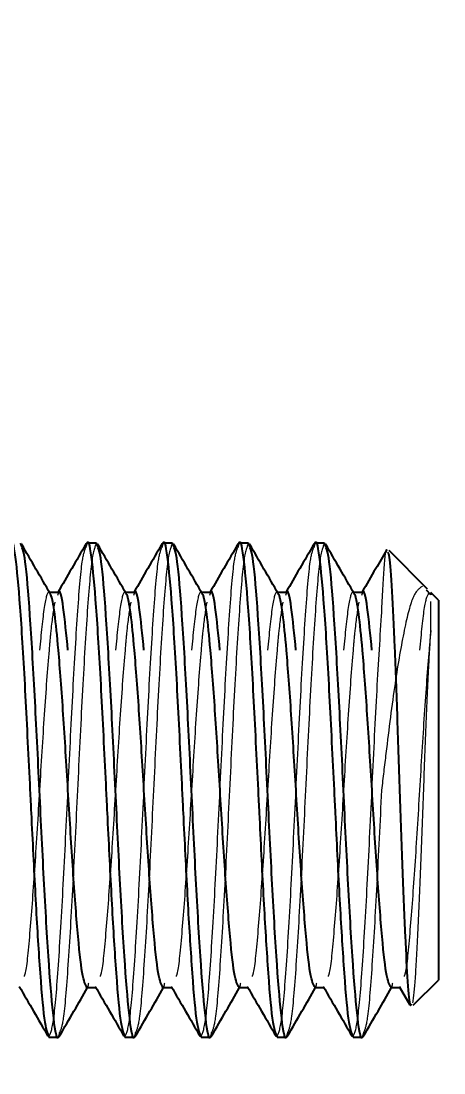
# Model space of a CAD drawing. Header units: millimetres. Extents: x 1293 to 41893, y 1011 to 26911.
# Drawn here: x 14332.08 to 14339.32, y 6768.34 to 6786.37 of the extents above; entities that cross this region are included whole.
import ezdxf

# ---------------------------------------------------------------- set-up
doc = ezdxf.new("R2010")
doc.units = ezdxf.units.MM
doc.header["$LTSCALE"] = 50
doc.linetypes.add('HIDDEN', pattern=[1.905, 1.27, -0.635])
doc.layers.add('CAPA_1', color=7, linetype='Continuous')
doc.styles.add('SLDTEXTSTYLE0', font='TXT', dxfattribs={"width": 0.75})
doc.dimstyles.new('SLDDIMSTYLE0', dxfattribs={"dimtxt": 100, "dimasz": 100, "dimexe": 0, "dimexo": 0.0625, "dimgap": 25, "dimtad": 2, "dimdec": 0, "dimlfac": 1.5, "dimrnd": 1e-09, "dimzin": 12, "dimdsep": 46, "dimtxsty": 'SLDTEXTSTYLE0', "dimsah": 1, "dimcen": 0.09, "dimadec": 0, "dimazin": 3, "dimtfac": 1, "dimtdec": 0, "dimtofl": 0, "dimtmove": 0, "dimatfit": 3, "dimfxl": 1, "dimfrac": 2, "dimtolj": 1, "dimtzin": 12, "dimarcsym": 0})

# ---------------------------------------------------------------- blocks, each defined once
blk = doc.blocks.new('_D_5')
at = {"layer": 'CAPA_1', "transparency": 16777216}
for p, q in [((11574.397, 7831.177), (17588.061, 7831.177)), ((17538.061, 7831.177), (17538.061, 4708.493)), ((16485.165, 4708.493), (17588.061, 4708.493))]:
    blk.add_line(p, q, dxfattribs=at)
for points in [[(17538.061, 7831.177), (17522.676, 7731.177), (17553.445, 7731.177)], [(17538.061, 4708.493), (17553.445, 4808.493), (17522.676, 4808.493)]]:
    blk.add_solid(points, dxfattribs=at)
at = {"layer": 'CAPA_1', "transparency": 16777216, "insert": (17409.154, 6122.057), "char_height": 100, "attachment_point": 1, "rotation": 90, "style": 'SLDTEXTSTYLE0'}
blk.add_mtext('4684', dxfattribs=at)
blk = doc.blocks.new('_D_14')
at = {"layer": 'CAPA_1', "transparency": 16777216}
for p, q in [((14179.915, 6343.653), (14179.915, 7568.725)), ((16745.162, 6492.001), (16745.162, 7568.725)), ((14179.915, 7518.725), (16745.162, 7518.725))]:
    blk.add_line(p, q, dxfattribs=at)
for points in [[(14179.915, 7518.725), (14279.915, 7503.341), (14279.915, 7534.11)], [(16745.162, 7518.725), (16645.162, 7534.11), (16645.162, 7503.341)]]:
    blk.add_solid(points, dxfattribs=at)
at = {"layer": 'CAPA_1', "transparency": 16777216, "insert": (15314.761, 7647.632), "char_height": 100, "attachment_point": 1, "style": 'SLDTEXTSTYLE0'}
blk.add_mtext('3848', dxfattribs=at)
blk = doc.blocks.new('_D_15')
at = {"layer": 'CAPA_1', "transparency": 16777216}
for p, q in [((6530.125, 8742.377), (6530.125, 9415.646)), ((16745.162, 6492.001), (16745.162, 9415.646)), ((6530.125, 9365.646), (16745.162, 9365.646))]:
    blk.add_line(p, q, dxfattribs=at)
for points in [[(6530.125, 9365.646), (6630.125, 9350.262), (6630.125, 9381.031)], [(16745.162, 9365.646), (16645.162, 9381.031), (16645.162, 9350.262)]]:
    blk.add_solid(points, dxfattribs=at)
at = {"layer": 'CAPA_1', "transparency": 16777216, "insert": (11452.921, 9494.553), "char_height": 100, "attachment_point": 1, "style": 'SLDTEXTSTYLE0'}
blk.add_mtext('15323', dxfattribs=at)

msp = doc.modelspace()

# ---------------------------------------------------------------- linework, layer by layer
at = {"color": 7, "linetype": 'Continuous', "lineweight": 25}
for p, q in [((14333.3692779, 6777.4194069), (14333.2064574, 6777.4194069)), ((14334.671842, 6777.4194069), (14334.5090215, 6777.4194069)), ((14335.9744061, 6777.4194069), (14335.8115856, 6777.4194069)), ((14337.2769702, 6777.4194069), (14337.1141497, 6777.4194069)), ((14339.0442615, 6776.6290387), (14338.3833288, 6777.2899714)), ((14332.717965, 6776.5733667), (14332.56562, 6776.5733667)), ((14334.0205291, 6776.5733667), (14333.8681841, 6776.5733667)), ((14335.3230932, 6776.5733667), (14335.1707482, 6776.5733667)), ((14336.6256573, 6776.5733667), (14336.4733123, 6776.5733667)), ((14337.9282214, 6776.5733667), (14337.7758764, 6776.5733667)), ((14339.0999335, 6776.5322231), (14339.0258987, 6776.6106758)), ((14339.2308163, 6776.4424839), (14339.0999335, 6776.5733667)), ((14339.0999335, 6776.5664636), (14339.0999335, 6776.5322231)), ((14339.2308163, 6776.4424839), (14339.2308163, 6769.9296633)), ((14338.7969952, 6769.4958422), (14339.2308163, 6769.9296633)), ((14333.2064265, 6769.7987805), (14333.3587384, 6769.7987805)), ((14334.5089906, 6769.7987805), (14334.6613025, 6769.7987805)), ((14335.8115547, 6769.7987805), (14335.9638666, 6769.7987805)), ((14337.1141188, 6769.7987805), (14337.2664307, 6769.7987805)), ((14338.416683, 6769.7987805), (14338.5689948, 6769.7987805)), ((14338.5577544, 6769.8181539), (14338.740436, 6769.5032926)), ((14332.5551753, 6768.9527403), (14332.7179958, 6768.9527403)), ((14333.8577394, 6768.9527403), (14334.0205599, 6768.9527403)), ((14335.1603035, 6768.9527403), (14335.323124, 6768.9527403)), ((14336.4628676, 6768.9527403), (14336.6256881, 6768.9527403)), ((14337.7654317, 6768.9527403), (14337.9282522, 6768.9527403))]:
    msp.add_line(p, q, dxfattribs=at)
at = {"color": 1, "linetype": 'HIDDEN', "lineweight": 18}
for p, q in [((14332.56562, 6776.5733667), (14332.5551445, 6776.5733667)), ((14332.7075229, 6776.5733667), (14332.6983971, 6776.5576344)), ((14332.7179642, 6776.5732859), (14332.6984372, 6776.5233345)), ((14333.8681841, 6776.5733667), (14333.8577086, 6776.5733667)), ((14334.010087, 6776.5733667), (14334.0009612, 6776.5576344)), ((14334.0205283, 6776.5732859), (14334.0010013, 6776.5233345)), ((14335.1707482, 6776.5733667), (14335.1602727, 6776.5733667)), ((14335.3126511, 6776.5733667), (14335.3035253, 6776.5576344)), ((14335.3230924, 6776.5732859), (14335.3035654, 6776.5233345)), ((14336.4733123, 6776.5733667), (14336.4628368, 6776.5733667)), ((14336.6152152, 6776.5733667), (14336.6060894, 6776.5576344)), ((14336.6256565, 6776.5732859), (14336.6061295, 6776.5233345)), ((14337.7758764, 6776.5733667), (14337.7654009, 6776.5733667)), ((14337.9177793, 6776.5733667), (14337.9086535, 6776.5576344)), ((14337.9282206, 6776.5732859), (14337.9086936, 6776.5233345)), ((14333.216902, 6769.7987805), (14333.2299157, 6769.8212067)), ((14333.3587384, 6769.7987805), (14333.3692471, 6769.7987805)), ((14334.5194661, 6769.7987805), (14334.5324798, 6769.8212067)), ((14334.6613025, 6769.7987805), (14334.6718112, 6769.7987805)), ((14335.8220302, 6769.7987805), (14335.8350439, 6769.8212067)), ((14335.9638666, 6769.7987805), (14335.9743753, 6769.7987805)), ((14337.1245943, 6769.7987805), (14337.137608, 6769.8212067)), ((14337.2664307, 6769.7987805), (14337.2769394, 6769.7987805)), ((14338.4271584, 6769.7987805), (14338.4401721, 6769.8212067)), ((14338.5689948, 6769.7987805), (14338.5795035, 6769.7987805))]:
    msp.add_line(p, q, dxfattribs=at)
at = {"color": 7, "linetype": 'Continuous', "lineweight": 25}
for points, knots in [([(14331.8867848, 6777.3517964), (14331.892485, 6777.3778243), (14331.9254369, 6777.5282869), (14331.9859665, 6777.1646619), (14332.0657147, 6776.2660468), (14332.1491082, 6774.8471814), (14332.2085565, 6773.6038936), (14332.2668171, 6772.4403248), (14332.3193635, 6771.3477269), (14332.3965298, 6770.0866602), (14332.4731197, 6769.1434684), (14332.5277728, 6769.016434), (14332.5551753, 6768.9527403)], [0, 0, 0, 0, 0.025505938, 0.1474452395, 0.2687087741, 0.3910211145, 0.5125113167, 0.5414707025, 0.6485678562, 0.7567971638, 0.8780606985, 1, 1, 1, 1]), ([(14333.1893489, 6777.3517964), (14333.1950491, 6777.3778243), (14333.228001, 6777.5282869), (14333.2885306, 6777.1646619), (14333.3682788, 6776.2660468), (14333.4516723, 6774.8471814), (14333.5111206, 6773.6038936), (14333.5693812, 6772.4403248), (14333.6219276, 6771.3477269), (14333.6990939, 6770.0866602), (14333.7756838, 6769.1434684), (14333.8303369, 6769.016434), (14333.8577394, 6768.9527403)], [0, 0, 0, 0, 0.025505938, 0.1474452395, 0.2687087741, 0.3910211145, 0.5125113167, 0.5414707025, 0.6485678562, 0.7567971638, 0.8780606985, 1, 1, 1, 1]), ([(14334.491913, 6777.3517964), (14334.4976132, 6777.3778243), (14334.5305651, 6777.5282869), (14334.5910947, 6777.1646619), (14334.6708429, 6776.2660468), (14334.7542364, 6774.8471814), (14334.8136847, 6773.6038936), (14334.8719453, 6772.4403248), (14334.9244917, 6771.3477269), (14335.001658, 6770.0866602), (14335.0782479, 6769.1434684), (14335.132901, 6769.016434), (14335.1603035, 6768.9527403)], [0, 0, 0, 0, 0.025505938, 0.1474452395, 0.2687087741, 0.3910211145, 0.5125113167, 0.5414707025, 0.6485678562, 0.7567971638, 0.8780606985, 1, 1, 1, 1]), ([(14335.7944771, 6777.3517964), (14335.8001773, 6777.3778243), (14335.8331292, 6777.5282869), (14335.8936588, 6777.1646619), (14335.973407, 6776.2660468), (14336.0568005, 6774.8471814), (14336.1162488, 6773.6038936), (14336.1745094, 6772.4403248), (14336.2270558, 6771.3477269), (14336.3042221, 6770.0866602), (14336.380812, 6769.1434684), (14336.4354651, 6769.016434), (14336.4628676, 6768.9527403)], [0, 0, 0, 0, 0.025505938, 0.1474452395, 0.2687087741, 0.3910211145, 0.5125113167, 0.5414707025, 0.6485678562, 0.7567971638, 0.8780606985, 1, 1, 1, 1]), ([(14337.0970412, 6777.3517964), (14337.1027414, 6777.3778243), (14337.1356933, 6777.5282869), (14337.1962229, 6777.1646619), (14337.2759711, 6776.2660468), (14337.3593646, 6774.8471814), (14337.4188129, 6773.6038936), (14337.4770735, 6772.4403248), (14337.5296199, 6771.3477269), (14337.6067862, 6770.0866602), (14337.6833761, 6769.1434684), (14337.7380292, 6769.016434), (14337.7654317, 6768.9527403)], [0, 0, 0, 0, 0.025505938, 0.1474452395, 0.2687087741, 0.3910211145, 0.5125113167, 0.5414707025, 0.6485678562, 0.7567971638, 0.8780606985, 1, 1, 1, 1]), ([(14332.7379191, 6769.0314745), (14332.7312813, 6769.0006415), (14332.6973929, 6768.8432274), (14332.6359403, 6769.2056122), (14332.5561156, 6770.1062611), (14332.4729997, 6771.5262212), (14332.3923556, 6773.1848849), (14332.3117064, 6774.8506971), (14332.2286061, 6776.2491282), (14332.1487248, 6777.2283183), (14332.0941014, 6777.3555928), (14332.0667138, 6777.4194069)], [0, 0, 0, 0, 0.029592437, 0.1510806439, 0.2718955838, 0.3937554496, 0.5147962185, 0.6358369874, 0.7576968532, 0.8785117931, 1, 1, 1, 1]), ([(14332.5786336, 6776.5509405), (14332.4964756, 6776.6924789), (14332.3320986, 6776.9756606), (14332.1679115, 6777.2590329), (14332.0857875, 6777.4007715)], [0, 0, 0, 0, 0.4998149342, 1, 1, 1, 1]), ([(14333.1900876, 6777.4056304), (14333.1081488, 6777.264224), (14332.9473447, 6776.9867156), (14332.7864383, 6776.7093827), (14332.7075229, 6776.5733667)], [0, 0, 0, 0, 0.5095571053, 1, 1, 1, 1]), ([(14334.0404832, 6769.0314745), (14334.0338454, 6769.0006415), (14333.999957, 6768.8432274), (14333.9385044, 6769.2056122), (14333.8586797, 6770.1062611), (14333.7755638, 6771.5262212), (14333.6949198, 6773.1848849), (14333.6142705, 6774.8506971), (14333.5311702, 6776.2491282), (14333.4512889, 6777.2283183), (14333.3966655, 6777.3555928), (14333.3692779, 6777.4194069)], [0, 0, 0, 0, 0.029592437, 0.1510806439, 0.2718955838, 0.3937554496, 0.5147962185, 0.6358369874, 0.7576968532, 0.8785117931, 1, 1, 1, 1]), ([(14333.8811977, 6776.5509405), (14333.7990397, 6776.6924789), (14333.6346627, 6776.9756606), (14333.4704756, 6777.2590329), (14333.3883516, 6777.4007715)], [0, 0, 0, 0, 0.4998149342, 1, 1, 1, 1]), ([(14334.4926517, 6777.4056304), (14334.4107129, 6777.264224), (14334.2499088, 6776.9867156), (14334.0890024, 6776.7093827), (14334.010087, 6776.5733667)], [0, 0, 0, 0, 0.5095571053, 1, 1, 1, 1]), ([(14335.3430473, 6769.0314745), (14335.3364095, 6769.0006415), (14335.3025211, 6768.8432274), (14335.2410685, 6769.2056122), (14335.1612438, 6770.1062611), (14335.0781279, 6771.5262212), (14334.9974839, 6773.1848849), (14334.9168346, 6774.8506971), (14334.8337343, 6776.2491282), (14334.753853, 6777.2283183), (14334.6992296, 6777.3555928), (14334.671842, 6777.4194069)], [0, 0, 0, 0, 0.029592437, 0.1510806439, 0.2718955838, 0.3937554496, 0.5147962185, 0.6358369874, 0.7576968532, 0.8785117931, 1, 1, 1, 1]), ([(14335.1837618, 6776.5509405), (14335.1016038, 6776.6924789), (14334.9372268, 6776.9756606), (14334.7730397, 6777.2590329), (14334.6909157, 6777.4007715)], [0, 0, 0, 0, 0.4998149342, 1, 1, 1, 1]), ([(14335.7952158, 6777.4056304), (14335.713277, 6777.264224), (14335.5524729, 6776.9867156), (14335.3915665, 6776.7093827), (14335.3126511, 6776.5733667)], [0, 0, 0, 0, 0.5095571053, 1, 1, 1, 1]), ([(14336.6456114, 6769.0314745), (14336.6389736, 6769.0006415), (14336.6050852, 6768.8432274), (14336.5436326, 6769.2056122), (14336.4638079, 6770.1062611), (14336.380692, 6771.5262212), (14336.300048, 6773.1848849), (14336.2193987, 6774.8506971), (14336.1362984, 6776.2491282), (14336.0564171, 6777.2283183), (14336.0017937, 6777.3555928), (14335.9744061, 6777.4194069)], [0, 0, 0, 0, 0.029592437, 0.1510806439, 0.2718955838, 0.3937554496, 0.5147962185, 0.6358369874, 0.7576968532, 0.8785117931, 1, 1, 1, 1]), ([(14336.4863259, 6776.5509405), (14336.4041679, 6776.6924789), (14336.2397909, 6776.9756606), (14336.0756038, 6777.2590329), (14335.9934798, 6777.4007715)], [0, 0, 0, 0, 0.4998149342, 1, 1, 1, 1]), ([(14337.0977799, 6777.4056304), (14337.0158411, 6777.264224), (14336.855037, 6776.9867156), (14336.6941306, 6776.7093827), (14336.6152152, 6776.5733667)], [0, 0, 0, 0, 0.5095571053, 1, 1, 1, 1]), ([(14337.9481755, 6769.0314745), (14337.9415377, 6769.0006415), (14337.9076493, 6768.8432274), (14337.8461967, 6769.2056122), (14337.766372, 6770.1062611), (14337.6832561, 6771.5262212), (14337.6026121, 6773.1848849), (14337.5219628, 6774.8506971), (14337.4388625, 6776.2491282), (14337.3589812, 6777.2283183), (14337.3043578, 6777.3555928), (14337.2769702, 6777.4194069)], [0, 0, 0, 0, 0.029592437, 0.1510806439, 0.2718955838, 0.3937554496, 0.5147962185, 0.6358369874, 0.7576968532, 0.8785117931, 1, 1, 1, 1]), ([(14337.78889, 6776.5509405), (14337.706732, 6776.6924789), (14337.542355, 6776.9756606), (14337.3781679, 6777.2590329), (14337.2960439, 6777.4007715)], [0, 0, 0, 0, 0.4998149342, 1, 1, 1, 1]), ([(14338.3392309, 6777.300187), (14338.27766, 6777.1939337), (14338.1372227, 6776.9515805), (14337.9966959, 6776.7093806), (14337.9177793, 6776.5733667)], [0, 0, 0, 0, 0.4384229371, 1, 1, 1, 1]), ([(14338.3573616, 6777.2640041), (14338.3673787, 6777.2529521), (14338.3919146, 6777.2258814), (14338.4327924, 6776.6472539), (14338.4769528, 6775.6836887), (14338.522045, 6774.4365831), (14338.567043, 6773.0812988), (14338.6112773, 6771.766293), (14338.6570401, 6770.6411406), (14338.7007154, 6769.8510298), (14338.7396698, 6769.4557986), (14338.7623685, 6769.5056716), (14338.7701245, 6769.5227129)], [0, 0, 0, 0, 0.0776908934, 0.190295275, 0.3022027927, 0.4121807243, 0.5218519779, 0.6292043359, 0.736262973, 0.8413584386, 0.9457932027, 1, 1, 1, 1]), ([(14333.2064416, 6769.7988304), (14333.1790596, 6769.8498838), (14333.1244426, 6769.9517167), (14333.0445615, 6770.7351792), (14332.961474, 6771.854174), (14332.8807849, 6773.1867975), (14332.8002849, 6774.5150677), (14332.7221798, 6775.5720386), (14332.6540591, 6776.2456474), (14332.6056729, 6776.5133407), (14332.5813475, 6776.5401813), (14332.5784755, 6776.5433503)], [0, 0, 0, 0, 0.1298064317, 0.2589164149, 0.3891461726, 0.5184981618, 0.6478501511, 0.7780799087, 0.8813934546, 0.9859964842, 1, 1, 1, 1]), ([(14332.8802075, 6775.5835856), (14332.8535089, 6775.8502882), (14332.7999626, 6776.3851839), (14332.7451047, 6776.6427391), (14332.7179747, 6776.5733128), (14332.7179642, 6776.5732859)], [0, 0, 0, 0, 0.4985097411, 0.9998052506, 1, 1, 1, 1]), ([(14334.5090057, 6769.7988304), (14334.4816237, 6769.8498838), (14334.4270067, 6769.9517167), (14334.3471256, 6770.7351792), (14334.2640381, 6771.854174), (14334.183349, 6773.1867975), (14334.102849, 6774.5150677), (14334.0247439, 6775.5720386), (14333.9566232, 6776.2456474), (14333.908237, 6776.5133407), (14333.8839116, 6776.5401813), (14333.8810396, 6776.5433503)], [0, 0, 0, 0, 0.1298064317, 0.2589164149, 0.3891461726, 0.5184981618, 0.6478501511, 0.7780799087, 0.8813934546, 0.9859964842, 1, 1, 1, 1]), ([(14334.1827716, 6775.5835856), (14334.156073, 6775.8502882), (14334.1025267, 6776.3851839), (14334.0476688, 6776.6427391), (14334.0205388, 6776.5733128), (14334.0205283, 6776.5732859)], [0, 0, 0, 0, 0.4985097411, 0.9998052506, 1, 1, 1, 1]), ([(14335.8115698, 6769.7988304), (14335.7841878, 6769.8498838), (14335.7295708, 6769.9517167), (14335.6496897, 6770.7351792), (14335.5666022, 6771.854174), (14335.4859131, 6773.1867975), (14335.4054131, 6774.5150677), (14335.327308, 6775.5720386), (14335.2591873, 6776.2456474), (14335.2108011, 6776.5133407), (14335.1864757, 6776.5401813), (14335.1836037, 6776.5433503)], [0, 0, 0, 0, 0.1298064317, 0.2589164149, 0.3891461726, 0.5184981618, 0.6478501511, 0.7780799087, 0.8813934546, 0.9859964842, 1, 1, 1, 1]), ([(14335.4853357, 6775.5835856), (14335.4586371, 6775.8502882), (14335.4050908, 6776.3851839), (14335.3502329, 6776.6427391), (14335.323103, 6776.5733128), (14335.3230924, 6776.5732859)], [0, 0, 0, 0, 0.4985097411, 0.9998052506, 1, 1, 1, 1]), ([(14337.1141339, 6769.7988304), (14337.0867519, 6769.8498838), (14337.0321349, 6769.9517167), (14336.9522538, 6770.7351792), (14336.8691663, 6771.854174), (14336.7884772, 6773.1867975), (14336.7079772, 6774.5150677), (14336.6298721, 6775.5720386), (14336.5617514, 6776.2456474), (14336.5133652, 6776.5133407), (14336.4890398, 6776.5401813), (14336.4861678, 6776.5433503)], [0, 0, 0, 0, 0.1298064317, 0.2589164149, 0.3891461726, 0.5184981618, 0.6478501511, 0.7780799087, 0.8813934546, 0.9859964842, 1, 1, 1, 1]), ([(14336.7878998, 6775.5835856), (14336.7612012, 6775.8502882), (14336.7076549, 6776.3851839), (14336.652797, 6776.6427391), (14336.6256671, 6776.5733128), (14336.6256565, 6776.5732859)], [0, 0, 0, 0, 0.4985097411, 0.9998052506, 1, 1, 1, 1]), ([(14338.416698, 6769.7988304), (14338.389316, 6769.8498838), (14338.334699, 6769.9517167), (14338.2548179, 6770.7351792), (14338.1717304, 6771.854174), (14338.0910413, 6773.1867975), (14338.0105413, 6774.5150677), (14337.9324362, 6775.5720386), (14337.8643155, 6776.2456474), (14337.8159293, 6776.5133407), (14337.7916039, 6776.5401813), (14337.7887319, 6776.5433503)], [0, 0, 0, 0, 0.1298064317, 0.2589164149, 0.3891461726, 0.5184981618, 0.6478501511, 0.7780799087, 0.8813934546, 0.9859964842, 1, 1, 1, 1]), ([(14338.0904639, 6775.5835856), (14338.0637653, 6775.8502882), (14338.010219, 6776.3851839), (14337.9553611, 6776.6427391), (14337.9282312, 6776.5733128), (14337.9282206, 6776.5732859)], [0, 0, 0, 0, 0.4985097411, 0.9998052506, 1, 1, 1, 1]), ([(14332.0449339, 6769.8181539), (14332.1271362, 6769.6765105), (14332.2916089, 6769.3931062), (14332.4558686, 6769.1096297), (14332.5380325, 6768.9678327)], [0, 0, 0, 0, 0.4997927547, 1, 1, 1, 1]), ([(14332.7370696, 6768.9713758), (14332.8191931, 6769.1131148), (14332.9790457, 6769.3890083), (14333.1390831, 6769.6647162), (14333.216902, 6769.7987805)], [0, 0, 0, 0, 0.5137453212, 1, 1, 1, 1]), ([(14333.347498, 6769.8181539), (14333.4297003, 6769.6765105), (14333.594173, 6769.3931062), (14333.7584327, 6769.1096297), (14333.8405966, 6768.9678327)], [0, 0, 0, 0, 0.4997927547, 1, 1, 1, 1]), ([(14334.0396337, 6768.9713758), (14334.1217572, 6769.1131148), (14334.2816098, 6769.3890083), (14334.4416472, 6769.6647162), (14334.5194661, 6769.7987805)], [0, 0, 0, 0, 0.5137453212, 1, 1, 1, 1]), ([(14334.6500621, 6769.8181539), (14334.7322644, 6769.6765105), (14334.8967371, 6769.3931062), (14335.0609968, 6769.1096297), (14335.1431607, 6768.9678327)], [0, 0, 0, 0, 0.4997927547, 1, 1, 1, 1]), ([(14335.3421978, 6768.9713758), (14335.4243213, 6769.1131148), (14335.5841739, 6769.3890083), (14335.7442113, 6769.6647162), (14335.8220302, 6769.7987805)], [0, 0, 0, 0, 0.5137453212, 1, 1, 1, 1]), ([(14335.9526262, 6769.8181539), (14336.0348285, 6769.6765105), (14336.1993012, 6769.3931062), (14336.3635609, 6769.1096297), (14336.4457248, 6768.9678327)], [0, 0, 0, 0, 0.4997927547, 1, 1, 1, 1]), ([(14336.6447619, 6768.9713758), (14336.7268854, 6769.1131148), (14336.886738, 6769.3890083), (14337.0467754, 6769.6647162), (14337.1245943, 6769.7987805)], [0, 0, 0, 0, 0.5137453212, 1, 1, 1, 1]), ([(14337.2551903, 6769.8181539), (14337.3373926, 6769.6765105), (14337.5018653, 6769.3931062), (14337.666125, 6769.1096297), (14337.7482889, 6768.9678327)], [0, 0, 0, 0, 0.4997927547, 1, 1, 1, 1]), ([(14337.947326, 6768.9713758), (14338.0294495, 6769.1131148), (14338.1893021, 6769.3890083), (14338.3493395, 6769.6647162), (14338.4271584, 6769.7987805)], [0, 0, 0, 0, 0.5137453212, 1, 1, 1, 1])]:
    msp.add_open_spline(points, degree=3, knots=knots, dxfattribs=at)
at = {"color": 1, "linetype": 'HIDDEN', "lineweight": 18}
for points, knots in [([(14332.5551753, 6768.9527403), (14332.5825629, 6769.0165634), (14332.6371864, 6769.143856), (14332.7170676, 6770.1229113), (14332.800168, 6771.5218569), (14332.8808172, 6773.1857554), (14332.9614611, 6774.8515674), (14333.0445777, 6776.24475), (14333.1188298, 6777.1750436), (14333.1677005, 6777.2975359), (14333.1893489, 6777.3517964)], [0, 0, 0, 0, 0.128559496, 0.2564065371, 0.3853593245, 0.5134453391, 0.6415313538, 0.7704841412, 0.8983311823, 1, 1, 1, 1]), ([(14333.3692779, 6777.4194069), (14333.3418903, 6777.3555835), (14333.2872668, 6777.2282902), (14333.2073856, 6776.2492402), (14333.1242853, 6774.850274), (14333.0436358, 6773.1864521), (14332.9629927, 6771.5203543), (14332.8798731, 6770.1282421), (14332.8065477, 6769.2057787), (14332.7586234, 6769.0840598), (14332.7379191, 6769.0314745)], [0, 0, 0, 0, 0.12913079683, 0.25754597275, 0.38707180882, 0.5157270202, 0.64438223159, 0.77390806765, 0.90232324358, 1, 1, 1, 1]), ([(14333.8577394, 6768.9527403), (14333.885127, 6769.0165634), (14333.9397505, 6769.143856), (14334.0196317, 6770.1229113), (14334.1027321, 6771.5218569), (14334.1833813, 6773.1857554), (14334.2640252, 6774.8515674), (14334.3471418, 6776.24475), (14334.4213939, 6777.1750436), (14334.4702646, 6777.2975359), (14334.491913, 6777.3517964)], [0, 0, 0, 0, 0.128559496, 0.2564065371, 0.3853593245, 0.5134453391, 0.6415313538, 0.7704841412, 0.8983311823, 1, 1, 1, 1]), ([(14334.671842, 6777.4194069), (14334.6444544, 6777.3555835), (14334.5898309, 6777.2282902), (14334.5099497, 6776.2492402), (14334.4268494, 6774.850274), (14334.3461999, 6773.1864521), (14334.2655568, 6771.5203543), (14334.1824372, 6770.1282421), (14334.1091118, 6769.2057787), (14334.0611875, 6769.0840598), (14334.0404832, 6769.0314745)], [0, 0, 0, 0, 0.1291307968, 0.2575459728, 0.3870718088, 0.5157270202, 0.6443822316, 0.7739080677, 0.9023232436, 1, 1, 1, 1]), ([(14335.1603035, 6768.9527403), (14335.1876911, 6769.0165634), (14335.2423146, 6769.143856), (14335.3221958, 6770.1229113), (14335.4052962, 6771.5218569), (14335.4859454, 6773.1857554), (14335.5665893, 6774.8515674), (14335.6497059, 6776.24475), (14335.723958, 6777.1750436), (14335.7728288, 6777.2975359), (14335.7944771, 6777.3517964)], [0, 0, 0, 0, 0.128559496, 0.2564065371, 0.3853593245, 0.5134453391, 0.6415313538, 0.7704841412, 0.8983311823, 1, 1, 1, 1]), ([(14335.9744061, 6777.4194069), (14335.9470185, 6777.3555835), (14335.892395, 6777.2282902), (14335.8125138, 6776.2492402), (14335.7294135, 6774.850274), (14335.648764, 6773.1864521), (14335.5681209, 6771.5203543), (14335.4850013, 6770.1282421), (14335.4116759, 6769.2057787), (14335.3637516, 6769.0840598), (14335.3430473, 6769.0314745)], [0, 0, 0, 0, 0.1291307968, 0.2575459728, 0.3870718088, 0.5157270202, 0.6443822316, 0.7739080677, 0.9023232436, 1, 1, 1, 1]), ([(14336.4628676, 6768.9527403), (14336.4902552, 6769.0165634), (14336.5448787, 6769.143856), (14336.6247599, 6770.1229113), (14336.7078603, 6771.5218569), (14336.7885095, 6773.1857554), (14336.8691534, 6774.8515674), (14336.95227, 6776.24475), (14337.0265221, 6777.1750436), (14337.0753929, 6777.2975359), (14337.0970412, 6777.3517964)], [0, 0, 0, 0, 0.128559496, 0.2564065371, 0.3853593245, 0.5134453391, 0.6415313538, 0.7704841412, 0.8983311823, 1, 1, 1, 1]), ([(14337.2769702, 6777.4194069), (14337.2495826, 6777.3555835), (14337.1949591, 6777.2282902), (14337.1150779, 6776.2492402), (14337.0319776, 6774.850274), (14336.9513281, 6773.1864521), (14336.870685, 6771.5203543), (14336.7875654, 6770.1282421), (14336.71424, 6769.2057787), (14336.6663157, 6769.0840598), (14336.6456114, 6769.0314745)], [0, 0, 0, 0, 0.1291307968, 0.2575459728, 0.3870718088, 0.5157270202, 0.6443822316, 0.7739080677, 0.9023232436, 1, 1, 1, 1]), ([(14338.2538933, 6776.1736504), (14338.2683932, 6776.4562946), (14338.2973463, 6777.0206702), (14338.3293515, 6777.3524104), (14338.3454245, 6777.2996411), (14338.3465527, 6777.295937)], [0, 0, 0, 0, 0.4826206681, 0.9636828118, 1, 1, 1, 1]), ([(14332.5784755, 6776.5433503), (14332.5707323, 6776.556289), (14332.5363762, 6776.6136969), (14332.473096, 6776.4086529), (14332.4196248, 6775.8580967), (14332.3929636, 6775.5835856)], [0, 0, 0, 0, 0.12731136759, 0.56487147481, 1, 1, 1, 1]), ([(14333.8810396, 6776.5433503), (14333.8732964, 6776.556289), (14333.8389403, 6776.6136969), (14333.7756601, 6776.4086529), (14333.7221889, 6775.8580967), (14333.6955277, 6775.5835856)], [0, 0, 0, 0, 0.1273113676, 0.5648714748, 1, 1, 1, 1]), ([(14335.1836037, 6776.5433503), (14335.1758605, 6776.556289), (14335.1415045, 6776.6136969), (14335.0782242, 6776.4086529), (14335.024753, 6775.8580967), (14334.9980918, 6775.5835856)], [0, 0, 0, 0, 0.1273113676, 0.5648714748, 1, 1, 1, 1]), ([(14336.4861678, 6776.5433503), (14336.4784246, 6776.556289), (14336.4440686, 6776.6136969), (14336.3807883, 6776.4086529), (14336.3273171, 6775.8580967), (14336.300656, 6775.5835856)], [0, 0, 0, 0, 0.1273113676, 0.5648714748, 1, 1, 1, 1]), ([(14337.7887319, 6776.5433503), (14337.7809887, 6776.556289), (14337.7466327, 6776.6136969), (14337.6833524, 6776.4086529), (14337.6298812, 6775.8580967), (14337.6032201, 6775.5835856)], [0, 0, 0, 0, 0.1273113676, 0.5648714748, 1, 1, 1, 1]), ([(14338.9585205, 6776.6820748), (14338.9048429, 6776.646239), (14338.7948649, 6776.5728165), (14338.6430954, 6775.9647524), (14338.4801742, 6775.0384132), (14338.3559589, 6774.0409269), (14338.2790112, 6773.3964496), (14338.2538933, 6773.1860736)], [0, 0, 0, 0, 0.207308151, 0.4247454204, 0.6501770422, 0.8858076967, 1, 1, 1, 1]), ([(14339.0662667, 6776.567899), (14339.0395041, 6776.5220796), (14338.9855528, 6776.4297115), (14338.9325133, 6775.8671086), (14338.9057842, 6775.5835856)], [0, 0, 0, 0, 0.4960513584, 1, 1, 1, 1]), ([(14332.6525303, 6776.4059012), (14332.6305775, 6776.2650819), (14332.5979532, 6776.0558074), (14332.5397468, 6775.414155), (14332.4728647, 6774.5164434), (14332.3923876, 6773.1876835), (14332.3117132, 6771.8492426), (14332.2285438, 6770.7540925), (14332.1688248, 6770.0992274), (14332.1347757, 6770.0102241), (14332.1278907, 6769.9922271)], [0, 0, 0, 0, 0.1249011453, 0.1856181495, 0.3413555744, 0.4960433054, 0.6507310364, 0.8064684613, 0.9608667854, 1, 1, 1, 1]), ([(14333.9550944, 6776.4059012), (14333.9331416, 6776.2650819), (14333.9005173, 6776.0558074), (14333.8423109, 6775.414155), (14333.7754288, 6774.5164434), (14333.6949517, 6773.1876835), (14333.6142773, 6771.8492426), (14333.5311079, 6770.7540925), (14333.4713889, 6770.0992274), (14333.4373398, 6770.0102241), (14333.4304548, 6769.9922271)], [0, 0, 0, 0, 0.1249011453, 0.1856181495, 0.3413555744, 0.4960433054, 0.6507310364, 0.8064684613, 0.9608667854, 1, 1, 1, 1]), ([(14335.2576585, 6776.4059012), (14335.2357057, 6776.2650819), (14335.2030814, 6776.0558074), (14335.144875, 6775.414155), (14335.0779929, 6774.5164434), (14334.9975158, 6773.1876835), (14334.9168414, 6771.8492426), (14334.833672, 6770.7540925), (14334.773953, 6770.0992274), (14334.7399039, 6770.0102241), (14334.7330189, 6769.9922271)], [0, 0, 0, 0, 0.1249011453, 0.1856181495, 0.3413555744, 0.4960433054, 0.6507310364, 0.8064684613, 0.9608667854, 1, 1, 1, 1]), ([(14336.5602226, 6776.4059012), (14336.5382698, 6776.2650819), (14336.5056455, 6776.0558074), (14336.4474391, 6775.414155), (14336.380557, 6774.5164434), (14336.3000799, 6773.1876835), (14336.2194055, 6771.8492426), (14336.1362361, 6770.7540925), (14336.0765171, 6770.0992274), (14336.042468, 6770.0102241), (14336.035583, 6769.9922271)], [0, 0, 0, 0, 0.12490114526, 0.18561814949, 0.3413555744, 0.49604330541, 0.65073103642, 0.80646846132, 0.9608667854, 1, 1, 1, 1]), ([(14337.8627867, 6776.4059012), (14337.8408339, 6776.2650819), (14337.8082096, 6776.0558074), (14337.7500032, 6775.414155), (14337.6831211, 6774.5164434), (14337.602644, 6773.1876835), (14337.5219696, 6771.8492426), (14337.4388002, 6770.7540925), (14337.3790812, 6770.0992274), (14337.3450321, 6770.0102241), (14337.3381471, 6769.9922271)], [0, 0, 0, 0, 0.1249011453, 0.1856181495, 0.3413555744, 0.4960433054, 0.6507310364, 0.8064684613, 0.9608667854, 1, 1, 1, 1]), ([(14339.0999335, 6775.9202185), (14339.0999335, 6775.9814433), (14339.0999335, 6776.1483122), (14339.0999335, 6776.3252388), (14339.0999335, 6776.3970787), (14339.0999335, 6776.4200534)], [0, 0, 0, 0, 0.28274211639, 0.77061706828, 1, 1, 1, 1]), ([(14337.7654317, 6768.9527403), (14337.7928196, 6769.0165914), (14337.8474435, 6769.1439399), (14337.9273211, 6770.1225765), (14338.0104353, 6771.5231212), (14338.091033, 6773.1810722), (14338.1716715, 6774.8649631), (14338.2264915, 6775.7375086), (14338.2538933, 6776.1736504)], [0, 0, 0, 0, 0.1670600821, 0.3331943456, 0.5007655008, 0.6672103049, 0.8336551089, 1, 1, 1, 1]), ([(14339.0999335, 6775.9202185), (14339.0895402, 6775.8118411), (14339.0524883, 6775.425479), (14338.9857135, 6774.5123845), (14338.9052006, 6773.1887679), (14338.8245357, 6771.848949), (14338.7413637, 6770.7541735), (14338.6816454, 6770.0992233), (14338.6475962, 6770.0102234), (14338.6407112, 6769.9922271)], [0, 0, 0, 0, 0.0693830233, 0.2473485458, 0.4241145536, 0.6008805614, 0.7788460839, 0.9552813783, 1, 1, 1, 1]), ([(14338.7910802, 6769.5384556), (14338.8062912, 6769.6615435), (14338.8365335, 6769.9062641), (14338.8802632, 6770.7488943), (14338.926271, 6771.8224706), (14338.9702966, 6773.0329523), (14339.0157368, 6774.2247461), (14339.0585954, 6775.2448715), (14339.0868879, 6775.7070906), (14339.0999335, 6775.9202185)], [0, 0, 0, 0, 0.1508543, 0.2999251951, 0.4468820535, 0.5926332226, 0.7356903779, 0.8781276361, 1, 1, 1, 1]), ([(14338.2538933, 6773.1860736), (14338.2270723, 6772.6321175), (14338.1732488, 6771.5204565), (14338.0901296, 6770.1282148), (14338.0168041, 6769.2057836), (14337.9688798, 6769.0840613), (14337.9481755, 6769.0314745)], [0, 0, 0, 0, 0.2656667143, 0.533131226, 0.7983022789, 1, 1, 1, 1]), ([(14333.2299128, 6769.8729486), (14333.2220943, 6769.8235198), (14333.2142706, 6769.7740577), (14333.2064468, 6769.7988137), (14333.2064416, 6769.7988304)], [0, 0, 0, 0, 0.99932782224, 1, 1, 1, 1]), ([(14334.5324769, 6769.8729486), (14334.5246584, 6769.8235198), (14334.5168347, 6769.7740577), (14334.5090109, 6769.7988137), (14334.5090057, 6769.7988304)], [0, 0, 0, 0, 0.9993278222, 1, 1, 1, 1]), ([(14335.835041, 6769.8729486), (14335.8272225, 6769.8235198), (14335.8193988, 6769.7740577), (14335.811575, 6769.7988137), (14335.8115698, 6769.7988304)], [0, 0, 0, 0, 0.9993278222, 1, 1, 1, 1]), ([(14337.1376051, 6769.8729486), (14337.1297866, 6769.8235198), (14337.1219629, 6769.7740577), (14337.1141391, 6769.7988137), (14337.1141339, 6769.7988304)], [0, 0, 0, 0, 0.9993278222, 1, 1, 1, 1]), ([(14338.4401692, 6769.8729486), (14338.4323507, 6769.8235198), (14338.424527, 6769.7740577), (14338.4167032, 6769.7988137), (14338.416698, 6769.7988304)], [0, 0, 0, 0, 0.9993278222, 1, 1, 1, 1])]:
    msp.add_open_spline(points, degree=3, knots=knots, dxfattribs=at)

# ---------------------------------------------------------------- dimensions: what is measured, and where the dimension line sits
at = {"layer": 'CAPA_1'}
for base, p1, picture, middle in [((16745.1618891, 9365.6463094), (6530.1246702, 8678.8772747), '_D_15', (11637.6432797, 9365.6463094)), ((16745.1618891, 7518.725443), (14179.9148163, 6280.1529069), '_D_14', (15462.5383527, 7518.725443))]:
    dim = msp.add_linear_dim(base=base, p1=p1, p2=(16745.1618891, 6428.5014528), dimstyle='SLDDIMSTYLE0', dxfattribs=at)
    dim.commit()
    dim.dimension.update_dxf_attribs({"geometry": picture, "text_midpoint": middle, "dimtype": 160})
dim = msp.add_linear_dim(base=(17538.0605071, 4708.4929069), p1=(11510.8968592, 7831.1769069), p2=(16421.6646746, 4708.4929069), angle=90, dimstyle='SLDDIMSTYLE0', dxfattribs=at)
dim.commit()
dim.dimension.update_dxf_attribs({"geometry": '_D_5', "text_midpoint": (17538.0605071, 6269.8349069), "dimtype": 160})

doc.saveas('drawing.dxf')
